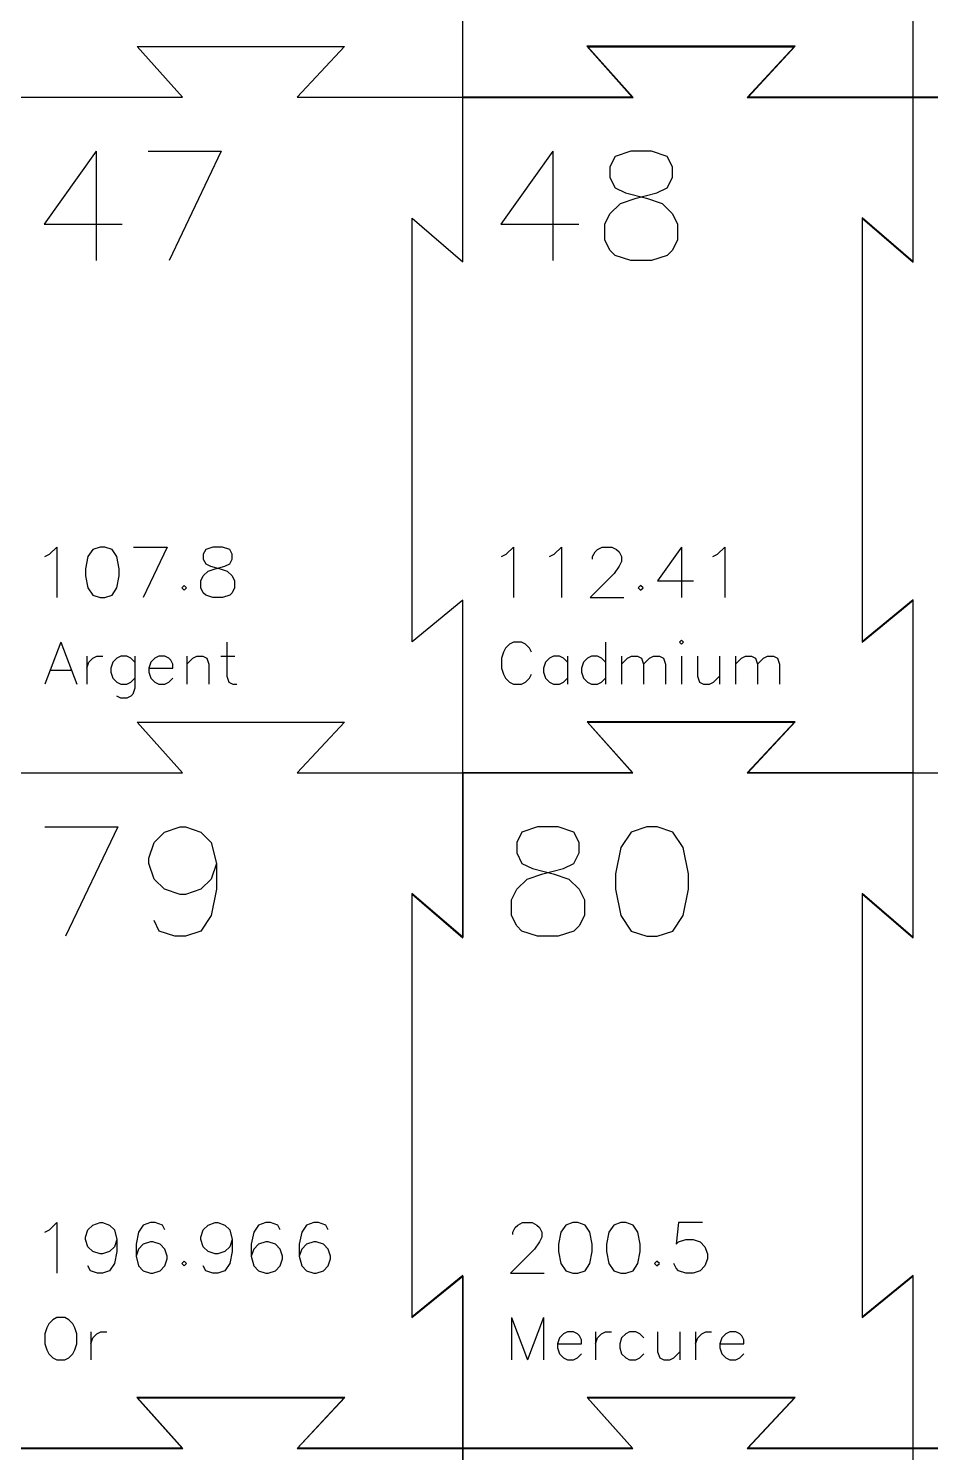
# Model space of a CAD drawing. Extents: x 0 to 297, y 0 to 210.
# Drawn here: x 164.73 to 194.53, y 72.65 to 119.67 of the extents above; entities that cross this region are included whole.
import ezdxf

# ---------------------------------------------------------------- set-up
doc = ezdxf.new("R2010")
doc.units = 0
doc.layers.get('0').update_dxf_attribs({"linetype": 'CONTINUOUS'})

msp = doc.modelspace()

# ---------------------------------------------------------------- linework, layer by layer
at = {"color": 1}
for p, q in [((193.947365, 120.252567), (193.947365, 117.394123)), ((193.957202, 117.394123), (193.957202, 120.252567)), ((169.819451, 117.39451), (168.321679, 119.073344)), ((168.321679, 119.073344), (175.17548, 119.073344)), ((175.17548, 119.073344), (173.613578, 117.39451)), ((183.176259, 119.080335), (184.674741, 117.401501)), ((190.063699, 119.080335), (183.176259, 119.080335)), ((184.70753, 117.386744), (183.209049, 119.065578)), ((183.209049, 119.065578), (190.029269, 119.065578)), ((190.029269, 119.065578), (188.467668, 117.386744)), ((188.502098, 117.401501), (190.063699, 119.080335)), ((166.217251, 117.39451), (169.819451, 117.39451)), ((173.613578, 117.39451), (175.408695, 117.39451)), ((181.088386, 117.401501), (179.080848, 117.401501)), ((179.080848, 117.401501), (179.080848, 117.386744)), ((179.080848, 117.386744), (181.088386, 117.386744)), ((184.674741, 117.401501), (181.088386, 117.401501)), ((181.088386, 117.386744), (184.70753, 117.386744)), ((188.467668, 117.386744), (190.28011, 117.386744)), ((190.28011, 117.401501), (188.502098, 117.401501)), ((192.09583, 117.401501), (190.28011, 117.401501)), ((190.28011, 117.386744), (192.09583, 117.386744)), ((193.952536, 117.401501), (192.09583, 117.401501)), ((192.09583, 117.386744), (193.952536, 117.386744)), ((193.947365, 117.394123), (193.957202, 117.394123)), ((193.947618, 117.39451), (193.947618, 114.693456)), ((193.956633, 117.39451), (193.947618, 117.39451)), ((195.959822, 117.401501), (193.952283, 117.401501)), ((193.952283, 117.401501), (193.952283, 117.386744)), ((193.952283, 117.386744), (195.959822, 117.386744)), ((193.952536, 117.386744), (193.952536, 117.401501)), ((193.956633, 114.693456), (193.956633, 117.39451)), ((179.080848, 111.962495), (179.080848, 114.69348)), ((193.947618, 114.693456), (193.947618, 111.972728)), ((193.956633, 111.952235), (193.956633, 114.693456)), ((177.402024, 99.417671), (177.402024, 113.401138)), ((177.402024, 113.401138), (179.080848, 111.962495)), ((193.947618, 111.972728), (192.268794, 113.411378)), ((192.268794, 113.411378), (192.268794, 99.407704)), ((192.277809, 99.427378), (192.277809, 113.390884)), ((192.277809, 113.390884), (193.956633, 111.952235)), ((179.080848, 100.788884), (177.402024, 99.417671)), ((179.080848, 97.945526), (179.080848, 100.788884)), ((192.268794, 99.407704), (193.947618, 100.779134)), ((193.956633, 100.798808), (192.277809, 99.427378)), ((193.947618, 100.779134), (193.947618, 97.945282)), ((193.956633, 97.945282), (193.956633, 100.798808)), ((193.947618, 97.945282), (193.947618, 95.086837)), ((193.956633, 95.086837), (193.956633, 97.945282)), ((169.819451, 95.087278), (168.321679, 96.766111)), ((168.321679, 96.766111), (175.17548, 96.766111)), ((175.17548, 96.766111), (173.613578, 95.087278)), ((183.182817, 96.77059), (184.680479, 95.091756)), ((190.057961, 96.77059), (183.182817, 96.77059)), ((184.700972, 95.082741), (183.203311, 96.761575)), ((183.203311, 96.761575), (190.036647, 96.761575)), ((190.036647, 96.761575), (188.474226, 95.082741)), ((188.49472, 95.091756), (190.057961, 96.77059)), ((166.217251, 95.087278), (169.819451, 95.087278)), ((173.613578, 95.087278), (175.408695, 95.087278)), ((179.076182, 95.087278), (179.076182, 92.386224)), ((179.085198, 95.087278), (179.076182, 95.087278)), ((181.088386, 95.091756), (179.080848, 95.091756)), ((179.080848, 95.091756), (179.080848, 95.082741)), ((179.080848, 95.082741), (181.088386, 95.082741)), ((179.085198, 92.386224), (179.085198, 95.087278)), ((184.680479, 95.091756), (181.088386, 95.091756)), ((181.088386, 95.082741), (184.700972, 95.082741)), ((188.474226, 95.082741), (190.28011, 95.082741)), ((190.28011, 95.091756), (188.49472, 95.091756)), ((192.09583, 95.091756), (190.28011, 95.091756)), ((190.28011, 95.082741), (192.09583, 95.082741)), ((193.952536, 95.091756), (192.09583, 95.091756)), ((192.09583, 95.082741), (193.952536, 95.082741)), ((193.947618, 95.087278), (193.947618, 92.386224)), ((193.956633, 95.087278), (193.947618, 95.087278)), ((193.947618, 95.086837), (193.956633, 95.086837)), ((193.952536, 95.082741), (193.952536, 95.091756)), ((193.956633, 92.386224), (193.956633, 95.087278)), ((179.076182, 92.386224), (179.076182, 89.665496)), ((179.085198, 89.645002), (179.085198, 92.386224)), ((193.947618, 92.386224), (193.947618, 89.665496)), ((193.956633, 89.645002), (193.956633, 92.386224)), ((179.076182, 89.665496), (177.397359, 91.104145)), ((177.397359, 91.104145), (177.397359, 77.100472)), ((177.406374, 77.120145), (177.406374, 91.083652)), ((177.406374, 91.083652), (179.085198, 89.645002)), ((193.947618, 89.665496), (192.268794, 91.104145)), ((192.268794, 91.104145), (192.268794, 77.100472)), ((192.277809, 77.120145), (192.277809, 91.083652)), ((192.277809, 91.083652), (193.956633, 89.645002)), ((177.397359, 77.100472), (179.076182, 78.471902)), ((179.085198, 78.491576), (177.406374, 77.120145)), ((179.076182, 78.471902), (179.076182, 75.63805)), ((179.085198, 75.63805), (179.085198, 78.491576)), ((192.268794, 77.100472), (193.947618, 78.471902)), ((193.956633, 78.491576), (192.277809, 77.120145)), ((193.947618, 78.471902), (193.947618, 75.63805)), ((193.956633, 75.63805), (193.956633, 78.491576)), ((179.076182, 75.63805), (179.076182, 72.779605)), ((179.085198, 72.779605), (179.085198, 75.63805)), ((193.947618, 75.63805), (193.947618, 72.779605)), ((193.956633, 72.779605), (193.956633, 75.63805)), ((168.311382, 74.463358), (169.809043, 72.784523)), ((175.186525, 74.463358), (168.311382, 74.463358)), ((169.829537, 72.775508), (168.331875, 74.454342)), ((168.331875, 74.454342), (175.165212, 74.454342)), ((175.165212, 74.454342), (173.602791, 72.775508)), ((173.623284, 72.784523), (175.186525, 74.463358)), ((183.182817, 74.463358), (184.680479, 72.784523)), ((190.057961, 74.463358), (183.182817, 74.463358)), ((184.700972, 72.775508), (183.203311, 74.454342)), ((183.203311, 74.454342), (190.036647, 74.454342)), ((190.036647, 74.454342), (188.474226, 72.775508)), ((188.49472, 72.784523), (190.057961, 74.463358)), ((166.216951, 72.784523), (164.209413, 72.784523)), ((164.209413, 72.775508), (166.216951, 72.775508)), ((169.809043, 72.784523), (166.216951, 72.784523)), ((166.216951, 72.775508), (169.829537, 72.775508)), ((173.602791, 72.775508), (175.408674, 72.775508)), ((175.408674, 72.784523), (173.623284, 72.784523)), ((177.224394, 72.784523), (175.408674, 72.784523)), ((175.408674, 72.775508), (177.224394, 72.775508)), ((179.081101, 72.784523), (177.224394, 72.784523)), ((177.224394, 72.775508), (179.081101, 72.775508)), ((179.076182, 72.779993), (179.076182, 70.078938)), ((179.085198, 72.779993), (179.076182, 72.779993)), ((179.076182, 72.779605), (179.085198, 72.779605)), ((181.088386, 72.784523), (179.080848, 72.784523)), ((179.080848, 72.784523), (179.080848, 72.775508)), ((179.080848, 72.775508), (181.088386, 72.775508)), ((179.081101, 72.775508), (179.081101, 72.784523)), ((179.085198, 70.078938), (179.085198, 72.779993)), ((184.680479, 72.784523), (181.088386, 72.784523)), ((181.088386, 72.775508), (184.700972, 72.775508)), ((188.474226, 72.775508), (190.28011, 72.775508)), ((190.28011, 72.784523), (188.49472, 72.784523)), ((192.09583, 72.784523), (190.28011, 72.784523)), ((190.28011, 72.775508), (192.09583, 72.775508)), ((193.952536, 72.784523), (192.09583, 72.784523)), ((192.09583, 72.775508), (193.952536, 72.775508)), ((193.947618, 72.779993), (193.947618, 70.078938)), ((193.956633, 72.779993), (193.947618, 72.779993)), ((193.947618, 72.779605), (193.956633, 72.779605)), ((195.959822, 72.784523), (193.952283, 72.784523)), ((193.952283, 72.784523), (193.952283, 72.775508)), ((193.952283, 72.775508), (195.959822, 72.775508)), ((193.952536, 72.775508), (193.952536, 72.784523)), ((193.956633, 70.078938), (193.956633, 72.779993))]:
    msp.add_line(p, q, dxfattribs=at)
at = {"color": 5}
for p, q in [((166.969797, 115.612008), (165.251102, 113.200363)), ((166.969797, 115.612008), (166.969797, 111.999997)), ((168.688493, 115.612008), (171.094667, 115.612008)), ((171.094667, 115.612008), (169.375971, 111.999997)), ((182.051086, 115.612008), (180.33239, 113.200363)), ((182.051086, 115.612008), (182.051086, 111.999997)), ((184.11352, 115.437409), (183.938923, 115.093668)), ((184.626401, 115.612008), (184.11352, 115.437409)), ((185.313879, 115.612008), (184.626401, 115.612008)), ((185.832216, 115.437409), (185.313879, 115.612008)), ((186.001357, 115.093668), (185.832216, 115.437409)), ((183.938923, 115.093668), (183.938923, 114.749927)), ((183.938923, 114.749927), (184.11352, 114.406186)), ((185.832216, 114.406186), (186.001357, 114.749927)), ((186.001357, 114.749927), (186.001357, 115.093668)), ((184.11352, 114.406186), (184.457259, 114.237043)), ((185.488477, 114.237043), (185.832216, 114.406186)), ((183.938923, 113.54956), (184.288118, 113.887846)), ((184.288118, 113.887846), (184.800999, 114.062444)), ((184.457259, 114.237043), (185.144738, 114.062444)), ((184.800999, 114.062444), (185.488477, 114.237043)), ((185.144738, 114.062444), (185.663074, 113.887846)), ((185.663074, 113.887846), (186.001357, 113.54956)), ((183.769781, 113.200363), (183.938923, 113.54956)), ((186.001357, 113.54956), (186.175955, 113.200363)), ((165.251102, 113.200363), (167.831873, 113.200363)), ((180.33239, 113.200363), (182.913161, 113.200363)), ((183.769781, 112.687479), (183.769781, 113.200363)), ((186.175955, 113.200363), (186.175955, 112.687479)), ((183.938923, 112.343738), (183.769781, 112.687479)), ((186.175955, 112.687479), (186.001357, 112.343738)), ((184.11352, 112.171867), (183.938923, 112.343738)), ((184.626401, 111.999997), (184.11352, 112.171867)), ((185.313879, 111.999997), (184.626401, 111.999997)), ((185.832216, 112.171867), (185.313879, 111.999997)), ((186.001357, 112.343738), (185.832216, 112.171867)), ((165.428809, 102.304981), (165.668042, 102.544215)), ((165.668042, 102.544215), (165.668042, 100.877133)), ((167.095881, 102.544215), (166.859167, 102.463631)), ((167.25453, 102.544215), (167.095881, 102.544215)), ((167.493762, 102.463631), (167.25453, 102.544215)), ((168.206423, 102.544215), (169.316965, 102.544215)), ((169.316965, 102.544215), (168.52372, 100.877133)), ((170.822869, 102.544215), (170.586155, 102.463631)), ((171.140167, 102.544215), (170.822869, 102.544215)), ((171.379399, 102.463631), (171.140167, 102.544215)), ((180.510098, 102.304981), (180.74933, 102.544215)), ((180.74933, 102.544215), (180.74933, 100.877133)), ((182.096586, 102.304981), (182.335818, 102.544215)), ((182.335818, 102.544215), (182.335818, 100.877133)), ((183.526944, 102.463631), (183.683074, 102.544215)), ((183.683074, 102.544215), (184.000372, 102.544215)), ((184.000372, 102.544215), (184.161539, 102.463631)), ((186.302039, 102.544215), (185.508795, 101.431148)), ((186.302039, 102.544215), (186.302039, 100.877133)), ((187.490646, 102.304981), (187.729878, 102.544215)), ((187.729878, 102.544215), (187.729878, 100.877133)), ((165.272679, 102.226915), (165.428809, 102.304981)), ((166.698, 102.226915), (166.619935, 101.829032)), ((166.859167, 102.463631), (166.698, 102.226915)), ((167.649893, 102.226915), (167.493762, 102.463631)), ((167.730476, 101.829032), (167.649893, 102.226915)), ((170.586155, 102.463631), (170.505572, 102.304981)), ((170.505572, 102.304981), (170.505572, 102.146331)), ((170.505572, 102.146331), (170.586155, 101.987681)), ((171.457465, 102.304981), (171.379399, 102.463631)), ((171.379399, 101.987681), (171.457465, 102.146331)), ((171.457465, 102.146331), (171.457465, 102.304981)), ((180.353967, 102.226915), (180.510098, 102.304981)), ((181.940455, 102.226915), (182.096586, 102.304981)), ((183.365777, 102.226915), (183.44636, 102.383047)), ((183.365777, 102.146331), (183.365777, 102.226915)), ((183.44636, 102.383047), (183.526944, 102.463631)), ((184.161539, 102.463631), (184.239604, 102.383047)), ((184.239604, 102.383047), (184.317669, 102.226915)), ((184.317669, 102.065747), (184.239604, 101.909616)), ((184.317669, 102.226915), (184.317669, 102.065747)), ((187.334515, 102.226915), (187.490646, 102.304981)), ((166.619935, 101.829032), (166.619935, 101.592316)), ((166.619935, 101.592316), (166.698, 101.194432)), ((167.649893, 101.194432), (167.730476, 101.592316)), ((167.730476, 101.592316), (167.730476, 101.829032)), ((170.427506, 101.431148), (170.505572, 101.592316)), ((170.505572, 101.592316), (170.666739, 101.748448)), ((170.586155, 101.987681), (170.744804, 101.909616)), ((170.666739, 101.748448), (170.903453, 101.829032)), ((170.744804, 101.909616), (171.062102, 101.829032)), ((170.903453, 101.829032), (171.220751, 101.909616)), ((171.062102, 101.829032), (171.301334, 101.748448)), ((171.220751, 101.909616), (171.379399, 101.987681)), ((171.301334, 101.748448), (171.457465, 101.592316)), ((171.457465, 101.592316), (171.538048, 101.431148)), ((184.080955, 101.670382), (183.287711, 100.877133)), ((184.239604, 101.909616), (184.080955, 101.670382)), ((166.698, 101.194432), (166.859167, 100.956457)), ((167.493762, 100.956457), (167.649893, 101.194432)), ((169.870976, 101.275016), (169.792911, 101.194432)), ((169.792911, 101.194432), (169.870976, 101.115107)), ((169.95156, 101.194432), (169.870976, 101.275016)), ((169.870976, 101.115107), (169.95156, 101.194432)), ((170.427506, 101.194432), (170.427506, 101.431148)), ((170.505572, 101.035782), (170.427506, 101.194432)), ((171.538048, 101.194432), (171.457465, 101.035782)), ((171.538048, 101.431148), (171.538048, 101.194432)), ((184.952265, 101.275016), (184.874199, 101.194432)), ((184.874199, 101.194432), (184.952265, 101.115107)), ((185.032848, 101.194432), (184.952265, 101.275016)), ((184.952265, 101.115107), (185.032848, 101.194432)), ((185.508795, 101.431148), (186.69992, 101.431148)), ((166.859167, 100.956457), (167.095881, 100.877133)), ((167.095881, 100.877133), (167.25453, 100.877133)), ((167.25453, 100.877133), (167.493762, 100.956457)), ((170.586155, 100.956457), (170.505572, 101.035782)), ((170.822869, 100.877133), (170.586155, 100.956457)), ((171.140167, 100.877133), (170.822869, 100.877133)), ((171.379399, 100.956457), (171.140167, 100.877133)), ((171.457465, 101.035782), (171.379399, 100.956457)), ((183.287711, 100.877133), (184.398253, 100.877133)), ((165.801464, 99.405257), (165.272635, 98.016021)), ((165.801464, 99.405257), (166.330294, 98.016021)), ((171.28702, 99.405257), (171.28702, 98.280438)), ((180.618338, 99.338103), (180.486131, 99.205895)), ((180.750545, 99.405257), (180.618338, 99.338103)), ((181.01496, 99.405257), (180.750545, 99.405257)), ((181.147167, 99.338103), (181.01496, 99.405257)), ((181.279375, 99.205895), (181.147167, 99.338103)), ((183.791315, 99.405257), (183.791315, 98.016021)), ((186.301156, 99.470312), (186.236101, 99.405257)), ((186.236101, 99.405257), (186.301156, 99.338103)), ((186.368309, 99.405257), (186.301156, 99.470312)), ((186.301156, 99.338103), (186.368309, 99.405257)), ((166.659763, 98.941479), (166.659763, 98.016021)), ((166.726916, 98.742117), (166.859123, 98.876424)), ((166.859123, 98.876424), (166.991331, 98.941479)), ((166.991331, 98.941479), (167.188592, 98.941479)), ((167.654466, 98.876424), (167.52016, 98.742117)), ((167.784575, 98.941479), (167.654466, 98.876424)), ((167.983935, 98.941479), (167.784575, 98.941479)), ((168.116142, 98.876424), (167.983935, 98.941479)), ((168.24835, 98.742117), (168.116142, 98.876424)), ((168.24835, 98.941479), (168.24835, 97.883813)), ((168.909387, 98.876424), (168.775081, 98.742117)), ((169.039495, 98.941479), (168.909387, 98.876424)), ((169.238856, 98.941479), (169.039495, 98.941479)), ((169.371063, 98.876424), (169.238856, 98.941479)), ((169.438216, 98.809271), (169.371063, 98.876424)), ((169.50327, 98.677062), (169.438216, 98.809271)), ((169.964947, 98.941479), (169.964947, 98.016021)), ((169.964947, 98.677062), (170.164307, 98.876424)), ((170.164307, 98.876424), (170.296515, 98.941479)), ((170.296515, 98.941479), (170.493776, 98.941479)), ((170.493776, 98.941479), (170.628082, 98.876424)), ((170.628082, 98.876424), (170.693137, 98.677062)), ((171.089759, 98.941479), (171.551435, 98.941479)), ((180.418978, 99.073687), (180.353923, 98.876424)), ((180.353923, 98.876424), (180.353923, 98.544854)), ((180.486131, 99.205895), (180.418978, 99.073687)), ((181.346528, 99.073687), (181.279375, 99.205895)), ((181.94251, 98.876424), (181.808204, 98.742117)), ((182.072619, 98.941479), (181.94251, 98.876424)), ((182.271979, 98.941479), (182.072619, 98.941479)), ((182.404187, 98.876424), (182.271979, 98.941479)), ((182.536394, 98.742117), (182.404187, 98.876424)), ((182.536394, 98.941479), (182.536394, 98.016021)), ((183.197431, 98.876424), (183.063125, 98.742117)), ((183.32754, 98.941479), (183.197431, 98.876424)), ((183.5269, 98.941479), (183.32754, 98.941479)), ((183.659107, 98.876424), (183.5269, 98.941479)), ((183.791315, 98.742117), (183.659107, 98.876424)), ((184.318045, 98.941479), (184.318045, 98.016021)), ((184.318045, 98.677062), (184.517406, 98.876424)), ((184.517406, 98.876424), (184.649613, 98.941479)), ((184.649613, 98.941479), (184.846875, 98.941479)), ((184.846875, 98.941479), (184.981181, 98.876424)), ((184.981181, 98.876424), (185.046235, 98.677062)), ((185.046235, 98.677062), (185.245596, 98.876424)), ((185.245596, 98.876424), (185.375704, 98.941479)), ((185.375704, 98.941479), (185.575065, 98.941479)), ((185.575065, 98.941479), (185.707272, 98.876424)), ((185.707272, 98.876424), (185.774425, 98.677062)), ((186.301156, 98.941479), (186.301156, 98.016021)), ((186.829985, 98.941479), (186.829985, 98.280438)), ((187.558175, 98.941479), (187.558175, 98.016021)), ((188.084906, 98.941479), (188.084906, 98.016021)), ((188.084906, 98.677062), (188.284266, 98.876424)), ((188.284266, 98.876424), (188.416474, 98.941479)), ((188.416474, 98.941479), (188.613735, 98.941479)), ((188.613735, 98.941479), (188.748041, 98.876424)), ((188.748041, 98.876424), (188.813096, 98.677062)), ((188.813096, 98.677062), (189.012456, 98.876424)), ((189.012456, 98.876424), (189.142565, 98.941479)), ((189.142565, 98.941479), (189.341925, 98.941479)), ((189.341925, 98.941479), (189.474132, 98.876424)), ((189.474132, 98.876424), (189.541285, 98.677062)), ((165.469897, 98.477701), (166.133032, 98.477701)), ((166.659763, 98.544854), (166.726916, 98.742117)), ((167.52016, 98.742117), (167.455106, 98.544854)), ((167.455106, 98.544854), (167.455106, 98.412646)), ((167.455106, 98.412646), (167.52016, 98.214334)), ((168.775081, 98.742117), (168.710026, 98.544854)), ((168.710026, 98.544854), (169.50327, 98.544854)), ((168.710026, 98.544854), (168.710026, 98.412646)), ((168.710026, 98.412646), (168.775081, 98.214334)), ((169.50327, 98.544854), (169.50327, 98.677062)), ((170.693137, 98.677062), (170.693137, 98.016021)), ((171.28702, 98.280438), (171.354173, 98.082126)), ((180.353923, 98.544854), (180.418978, 98.347591)), ((180.418978, 98.347591), (180.486131, 98.214334)), ((181.279375, 98.214334), (181.346528, 98.347591)), ((181.808204, 98.742117), (181.74315, 98.544854)), ((181.74315, 98.544854), (181.74315, 98.412646)), ((181.74315, 98.412646), (181.808204, 98.214334)), ((183.063125, 98.742117), (182.99807, 98.544854)), ((182.99807, 98.544854), (182.99807, 98.412646)), ((182.99807, 98.412646), (183.063125, 98.214334)), ((185.046235, 98.677062), (185.046235, 98.016021)), ((185.774425, 98.677062), (185.774425, 98.016021)), ((186.829985, 98.280438), (186.897138, 98.082126)), ((187.358815, 98.082126), (187.558175, 98.280438)), ((188.813096, 98.677062), (188.813096, 98.016021)), ((189.541285, 98.677062), (189.541285, 98.016021)), ((167.52016, 98.214334), (167.654466, 98.082126)), ((167.654466, 98.082126), (167.784575, 98.016021)), ((167.784575, 98.016021), (167.983935, 98.016021)), ((167.983935, 98.016021), (168.116142, 98.082126)), ((168.116142, 98.082126), (168.24835, 98.214334)), ((168.24835, 97.883813), (168.183295, 97.684452)), ((168.775081, 98.214334), (168.909387, 98.082126)), ((168.909387, 98.082126), (169.039495, 98.016021)), ((169.039495, 98.016021), (169.238856, 98.016021)), ((169.238856, 98.016021), (169.371063, 98.082126)), ((169.371063, 98.082126), (169.50327, 98.214334)), ((171.354173, 98.082126), (171.484282, 98.016021)), ((171.484282, 98.016021), (171.618588, 98.016021)), ((180.486131, 98.214334), (180.618338, 98.082126)), ((180.618338, 98.082126), (180.750545, 98.016021)), ((180.750545, 98.016021), (181.01496, 98.016021)), ((181.01496, 98.016021), (181.147167, 98.082126)), ((181.147167, 98.082126), (181.279375, 98.214334)), ((181.808204, 98.214334), (181.94251, 98.082126)), ((181.94251, 98.082126), (182.072619, 98.016021)), ((182.072619, 98.016021), (182.271979, 98.016021)), ((182.271979, 98.016021), (182.404187, 98.082126)), ((182.404187, 98.082126), (182.536394, 98.214334)), ((183.063125, 98.214334), (183.197431, 98.082126)), ((183.197431, 98.082126), (183.32754, 98.016021)), ((183.32754, 98.016021), (183.5269, 98.016021)), ((183.5269, 98.016021), (183.659107, 98.082126)), ((183.659107, 98.082126), (183.791315, 98.214334)), ((186.897138, 98.082126), (187.029346, 98.016021)), ((187.029346, 98.016021), (187.228706, 98.016021)), ((187.228706, 98.016021), (187.358815, 98.082126)), ((167.784575, 97.554342), (167.654466, 97.619397)), ((167.983935, 97.554342), (167.784575, 97.554342)), ((168.116142, 97.619397), (167.983935, 97.554342)), ((168.183295, 97.684452), (168.116142, 97.619397)), ((165.27267, 93.304776), (167.678844, 93.304776)), ((167.678844, 93.304776), (165.960148, 89.692764)), ((168.879203, 92.786436), (169.228398, 93.130177)), ((169.228398, 93.130177), (169.741279, 93.304776)), ((169.741279, 93.304776), (169.915877, 93.304776)), ((169.915877, 93.304776), (170.428757, 93.130177)), ((170.428757, 93.130177), (170.772496, 92.786436)), ((181.033463, 93.130177), (180.858866, 92.786436)), ((181.546344, 93.304776), (181.033463, 93.130177)), ((182.233822, 93.304776), (181.546344, 93.304776)), ((182.752159, 93.130177), (182.233822, 93.304776)), ((182.9213, 92.786436), (182.752159, 93.130177)), ((184.645452, 93.130177), (184.296257, 92.617293)), ((185.158333, 93.304776), (184.645452, 93.130177)), ((185.502072, 93.304776), (185.158333, 93.304776)), ((186.020409, 93.130177), (185.502072, 93.304776)), ((186.358692, 92.617293), (186.020409, 93.130177)), ((168.710062, 92.268096), (168.879203, 92.786436)), ((170.772496, 92.786436), (170.941638, 92.098953)), ((180.858866, 92.786436), (180.858866, 92.442694)), ((182.9213, 92.442694), (182.9213, 92.786436)), ((168.710062, 92.098953), (168.710062, 92.268096)), ((180.858866, 92.442694), (181.033463, 92.098953)), ((182.752159, 92.098953), (182.9213, 92.442694)), ((184.296257, 92.617293), (184.127115, 91.755212)), ((186.533289, 91.755212), (186.358692, 92.617293)), ((168.879203, 91.580613), (168.710062, 92.098953)), ((170.941638, 92.098953), (170.772496, 91.580613)), ((170.941638, 92.098953), (170.941638, 91.242328)), ((181.033463, 92.098953), (181.377202, 91.929811)), ((181.208061, 91.580613), (181.720942, 91.755212)), ((181.377202, 91.929811), (182.064681, 91.755212)), ((181.720942, 91.755212), (182.40842, 91.929811)), ((182.064681, 91.755212), (182.583017, 91.580613)), ((182.40842, 91.929811), (182.752159, 92.098953)), ((184.127115, 91.755212), (184.127115, 91.242328)), ((186.533289, 91.242328), (186.533289, 91.755212)), ((169.228398, 91.242328), (168.879203, 91.580613)), ((169.741279, 91.067729), (169.228398, 91.242328)), ((170.428757, 91.242328), (169.915877, 91.067729)), ((170.772496, 91.580613), (170.428757, 91.242328)), ((170.941638, 91.242328), (170.772496, 90.380247)), ((180.689724, 90.89313), (180.858866, 91.242328)), ((180.858866, 91.242328), (181.208061, 91.580613)), ((182.583017, 91.580613), (182.9213, 91.242328)), ((182.9213, 91.242328), (183.095898, 90.89313)), ((184.127115, 91.242328), (184.296257, 90.380247)), ((186.358692, 90.380247), (186.533289, 91.242328)), ((169.915877, 91.067729), (169.741279, 91.067729)), ((180.689724, 90.380247), (180.689724, 90.89313)), ((183.095898, 90.89313), (183.095898, 90.380247)), ((170.772496, 90.380247), (170.428757, 89.864635)), ((180.858866, 90.036505), (180.689724, 90.380247)), ((183.095898, 90.380247), (182.9213, 90.036505)), ((184.296257, 90.380247), (184.645452, 89.864635)), ((186.020409, 89.864635), (186.358692, 90.380247)), ((169.053801, 89.864635), (168.879203, 90.208376)), ((169.566681, 89.692764), (169.053801, 89.864635)), ((170.428757, 89.864635), (169.915877, 89.692764)), ((181.033463, 89.864635), (180.858866, 90.036505)), ((181.546344, 89.692764), (181.033463, 89.864635)), ((182.752159, 89.864635), (182.233822, 89.692764)), ((182.9213, 90.036505), (182.752159, 89.864635)), ((184.645452, 89.864635), (185.158333, 89.692764)), ((185.502072, 89.692764), (186.020409, 89.864635)), ((169.915877, 89.692764), (169.566681, 89.692764)), ((182.233822, 89.692764), (181.546344, 89.692764)), ((185.158333, 89.692764), (185.502072, 89.692764)), ((165.272679, 79.919683), (165.428809, 79.997749)), ((165.428809, 79.997749), (165.668042, 80.236982)), ((165.668042, 80.236982), (165.668042, 78.5699)), ((166.619935, 79.758515), (166.698, 79.997749)), ((166.698, 79.997749), (166.859167, 80.156398)), ((166.859167, 80.156398), (167.095881, 80.236982)), ((167.095881, 80.236982), (167.176465, 80.236982)), ((167.176465, 80.236982), (167.413179, 80.156398)), ((167.413179, 80.156398), (167.571828, 79.997749)), ((167.571828, 79.997749), (167.649893, 79.680449)), ((168.52372, 80.156398), (168.365072, 79.919683)), ((168.762953, 80.236982), (168.52372, 80.156398)), ((168.919083, 80.236982), (168.762953, 80.236982)), ((169.158316, 80.156398), (168.919083, 80.236982)), ((169.236381, 79.997749), (169.158316, 80.156398)), ((170.427506, 79.758515), (170.505572, 79.997749)), ((170.505572, 79.997749), (170.666739, 80.156398)), ((170.666739, 80.156398), (170.903453, 80.236982)), ((170.903453, 80.236982), (170.984036, 80.236982)), ((170.984036, 80.236982), (171.220751, 80.156398)), ((171.220751, 80.156398), (171.379399, 79.997749)), ((171.379399, 79.997749), (171.457465, 79.680449)), ((172.331292, 80.156398), (172.172644, 79.919683)), ((172.570525, 80.236982), (172.331292, 80.156398)), ((172.726655, 80.236982), (172.570525, 80.236982)), ((172.965888, 80.156398), (172.726655, 80.236982)), ((173.043953, 79.997749), (172.965888, 80.156398)), ((173.917781, 80.156398), (173.759132, 79.919683)), ((174.157013, 80.236982), (173.917781, 80.156398)), ((174.313144, 80.236982), (174.157013, 80.236982)), ((174.552376, 80.156398), (174.313144, 80.236982)), ((174.630441, 79.997749), (174.552376, 80.156398)), ((180.733768, 79.919683), (180.814351, 80.075814)), ((180.814351, 80.075814), (180.894935, 80.156398)), ((180.894935, 80.156398), (181.051065, 80.236982)), ((181.051065, 80.236982), (181.368363, 80.236982)), ((181.368363, 80.236982), (181.52953, 80.156398)), ((181.52953, 80.156398), (181.607595, 80.075814)), ((181.607595, 80.075814), (181.685661, 79.919683)), ((182.481423, 80.156398), (182.320256, 79.919683)), ((182.718137, 80.236982), (182.481423, 80.156398)), ((182.876786, 80.236982), (182.718137, 80.236982)), ((183.116018, 80.156398), (182.876786, 80.236982)), ((183.272149, 79.919683), (183.116018, 80.156398)), ((184.067911, 80.156398), (183.906744, 79.919683)), ((184.304625, 80.236982), (184.067911, 80.156398)), ((184.463274, 80.236982), (184.304625, 80.236982)), ((184.702507, 80.156398), (184.463274, 80.236982)), ((184.858637, 79.919683), (184.702507, 80.156398)), ((186.208411, 80.236982), (186.127828, 79.521799)), ((187.001656, 80.236982), (186.208411, 80.236982)), ((166.619935, 79.680449), (166.619935, 79.758515)), ((166.698, 79.441215), (166.619935, 79.680449)), ((167.649893, 79.680449), (167.571828, 79.441215)), ((167.649893, 79.680449), (167.649893, 79.285083)), ((168.365072, 79.919683), (168.284488, 79.521799)), ((168.284488, 79.521799), (168.284488, 79.123915)), ((168.52372, 79.521799), (168.365072, 79.363149)), ((168.762953, 79.602383), (168.52372, 79.521799)), ((168.841018, 79.602383), (168.762953, 79.602383)), ((169.080251, 79.521799), (168.841018, 79.602383)), ((169.236381, 79.363149), (169.080251, 79.521799)), ((170.427506, 79.680449), (170.427506, 79.758515)), ((170.505572, 79.441215), (170.427506, 79.680449)), ((171.457465, 79.680449), (171.379399, 79.441215)), ((171.457465, 79.680449), (171.457465, 79.285083)), ((172.172644, 79.919683), (172.09206, 79.521799)), ((172.09206, 79.521799), (172.09206, 79.123915)), ((172.331292, 79.521799), (172.172644, 79.363149)), ((172.570525, 79.602383), (172.331292, 79.521799)), ((172.64859, 79.602383), (172.570525, 79.602383)), ((172.887822, 79.521799), (172.64859, 79.602383)), ((173.043953, 79.363149), (172.887822, 79.521799)), ((173.759132, 79.919683), (173.678548, 79.521799)), ((173.678548, 79.521799), (173.678548, 79.123915)), ((173.917781, 79.521799), (173.759132, 79.363149)), ((174.157013, 79.602383), (173.917781, 79.521799)), ((174.235078, 79.602383), (174.157013, 79.602383)), ((174.474311, 79.521799), (174.235078, 79.602383)), ((174.630441, 79.363149), (174.474311, 79.521799)), ((180.733768, 79.839099), (180.733768, 79.919683)), ((181.607595, 79.602383), (181.448947, 79.363149)), ((181.685661, 79.758515), (181.607595, 79.602383)), ((181.685661, 79.919683), (181.685661, 79.758515)), ((182.320256, 79.919683), (182.242191, 79.521799)), ((182.242191, 79.521799), (182.242191, 79.285083)), ((183.352732, 79.521799), (183.272149, 79.919683)), ((183.352732, 79.285083), (183.352732, 79.521799)), ((183.906744, 79.919683), (183.828679, 79.521799)), ((183.828679, 79.521799), (183.828679, 79.285083)), ((184.939221, 79.521799), (184.858637, 79.919683)), ((184.939221, 79.285083), (184.939221, 79.521799)), ((186.127828, 79.521799), (186.208411, 79.602383)), ((186.208411, 79.602383), (186.445126, 79.680449)), ((186.445126, 79.680449), (186.684358, 79.680449)), ((186.684358, 79.680449), (186.92359, 79.602383)), ((186.92359, 79.602383), (187.079721, 79.441215)), ((166.859167, 79.285083), (166.698, 79.441215)), ((167.095881, 79.204499), (166.859167, 79.285083)), ((167.176465, 79.204499), (167.095881, 79.204499)), ((167.413179, 79.285083), (167.176465, 79.204499)), ((167.571828, 79.441215), (167.413179, 79.285083)), ((167.649893, 79.285083), (167.571828, 78.8872)), ((168.365072, 79.363149), (168.284488, 79.123915)), ((168.284488, 79.123915), (168.365072, 78.807875)), ((169.316965, 79.123915), (169.236381, 79.363149)), ((169.236381, 78.807875), (169.316965, 79.04585)), ((169.316965, 79.04585), (169.316965, 79.123915)), ((170.666739, 79.285083), (170.505572, 79.441215)), ((170.903453, 79.204499), (170.666739, 79.285083)), ((170.984036, 79.204499), (170.903453, 79.204499)), ((171.220751, 79.285083), (170.984036, 79.204499)), ((171.379399, 79.441215), (171.220751, 79.285083)), ((171.457465, 79.285083), (171.379399, 78.8872)), ((172.172644, 79.363149), (172.09206, 79.123915)), ((172.09206, 79.123915), (172.172644, 78.807875)), ((173.124537, 79.123915), (173.043953, 79.363149)), ((173.043953, 78.807875), (173.124537, 79.04585)), ((173.124537, 79.04585), (173.124537, 79.123915)), ((173.759132, 79.363149), (173.678548, 79.123915)), ((173.678548, 79.123915), (173.759132, 78.807875)), ((174.711025, 79.123915), (174.630441, 79.363149)), ((174.630441, 78.807875), (174.711025, 79.04585)), ((174.711025, 79.04585), (174.711025, 79.123915)), ((181.448947, 79.363149), (180.655702, 78.5699)), ((182.242191, 79.285083), (182.320256, 78.8872)), ((183.272149, 78.8872), (183.352732, 79.285083)), ((183.828679, 79.285083), (183.906744, 78.8872)), ((184.858637, 78.8872), (184.939221, 79.285083)), ((187.079721, 79.441215), (187.160304, 79.204499)), ((187.160304, 79.04585), (187.079721, 78.807875)), ((187.160304, 79.204499), (187.160304, 79.04585)), ((166.778583, 78.649225), (166.698, 78.807875)), ((167.015298, 78.5699), (166.778583, 78.649225)), ((167.176465, 78.5699), (167.015298, 78.5699)), ((167.413179, 78.649225), (167.176465, 78.5699)), ((167.571828, 78.8872), (167.413179, 78.649225)), ((168.365072, 78.807875), (168.52372, 78.649225)), ((168.52372, 78.649225), (168.762953, 78.5699)), ((168.762953, 78.5699), (168.841018, 78.5699)), ((168.841018, 78.5699), (169.080251, 78.649225)), ((169.080251, 78.649225), (169.236381, 78.807875)), ((169.870976, 78.967784), (169.792911, 78.8872)), ((169.792911, 78.8872), (169.870976, 78.807875)), ((169.95156, 78.8872), (169.870976, 78.967784)), ((169.870976, 78.807875), (169.95156, 78.8872)), ((170.586155, 78.649225), (170.505572, 78.807875)), ((170.822869, 78.5699), (170.586155, 78.649225)), ((170.984036, 78.5699), (170.822869, 78.5699)), ((171.220751, 78.649225), (170.984036, 78.5699)), ((171.379399, 78.8872), (171.220751, 78.649225)), ((172.172644, 78.807875), (172.331292, 78.649225)), ((172.331292, 78.649225), (172.570525, 78.5699)), ((172.570525, 78.5699), (172.64859, 78.5699)), ((172.64859, 78.5699), (172.887822, 78.649225)), ((172.887822, 78.649225), (173.043953, 78.807875)), ((173.759132, 78.807875), (173.917781, 78.649225)), ((173.917781, 78.649225), (174.157013, 78.5699)), ((174.157013, 78.5699), (174.235078, 78.5699)), ((174.235078, 78.5699), (174.474311, 78.649225)), ((174.474311, 78.649225), (174.630441, 78.807875)), ((180.655702, 78.5699), (181.766244, 78.5699)), ((182.320256, 78.8872), (182.481423, 78.649225)), ((182.481423, 78.649225), (182.718137, 78.5699)), ((182.718137, 78.5699), (182.876786, 78.5699)), ((182.876786, 78.5699), (183.116018, 78.649225)), ((183.116018, 78.649225), (183.272149, 78.8872)), ((183.906744, 78.8872), (184.067911, 78.649225)), ((184.067911, 78.649225), (184.304625, 78.5699)), ((184.304625, 78.5699), (184.463274, 78.5699)), ((184.463274, 78.5699), (184.702507, 78.649225)), ((184.702507, 78.649225), (184.858637, 78.8872)), ((185.493233, 78.967784), (185.415167, 78.8872)), ((185.415167, 78.8872), (185.493233, 78.807875)), ((185.573816, 78.8872), (185.493233, 78.967784)), ((185.493233, 78.807875), (185.573816, 78.8872)), ((186.127828, 78.72855), (186.049763, 78.8872)), ((186.208411, 78.649225), (186.127828, 78.72855)), ((186.445126, 78.5699), (186.208411, 78.649225)), ((186.684358, 78.5699), (186.445126, 78.5699)), ((186.92359, 78.649225), (186.684358, 78.5699)), ((187.079721, 78.807875), (186.92359, 78.649225)), ((165.337689, 76.766454), (165.272635, 76.569191)), ((165.404842, 76.898663), (165.337689, 76.766454)), ((165.53705, 77.030871), (165.404842, 76.898663)), ((165.669257, 77.098024), (165.53705, 77.030871)), ((165.933672, 77.098024), (165.669257, 77.098024)), ((166.065879, 77.030871), (165.933672, 77.098024)), ((166.198086, 76.898663), (166.065879, 77.030871)), ((166.265239, 76.766454), (166.198086, 76.898663)), ((166.330294, 76.569191), (166.265239, 76.766454)), ((180.689688, 77.098024), (180.689688, 75.708789)), ((180.689688, 77.098024), (181.218517, 75.708789)), ((181.747347, 77.098024), (181.218517, 75.708789)), ((181.747347, 77.098024), (181.747347, 75.708789)), ((165.272635, 76.569191), (165.272635, 76.237622)), ((165.272635, 76.237622), (165.337689, 76.040359)), ((166.265239, 76.040359), (166.330294, 76.237622)), ((166.330294, 76.237622), (166.330294, 76.569191)), ((166.79197, 76.634246), (166.79197, 75.708789)), ((166.79197, 76.237622), (166.859123, 76.434885)), ((166.859123, 76.434885), (166.991331, 76.569191)), ((166.991331, 76.569191), (167.123538, 76.634246)), ((167.123538, 76.634246), (167.3208, 76.634246)), ((182.276176, 76.434885), (182.211122, 76.237622)), ((182.211122, 76.237622), (183.004366, 76.237622)), ((182.211122, 76.237622), (182.211122, 76.105413)), ((182.410482, 76.569191), (182.276176, 76.434885)), ((182.540591, 76.634246), (182.410482, 76.569191)), ((182.739951, 76.634246), (182.540591, 76.634246)), ((182.872159, 76.569191), (182.739951, 76.634246)), ((182.939312, 76.502038), (182.872159, 76.569191)), ((183.004366, 76.36983), (182.939312, 76.502038)), ((183.004366, 76.237622), (183.004366, 76.36983)), ((183.466043, 76.634246), (183.466043, 75.708789)), ((183.466043, 76.237622), (183.533196, 76.434885)), ((183.533196, 76.434885), (183.665403, 76.569191)), ((183.665403, 76.569191), (183.79761, 76.634246)), ((183.79761, 76.634246), (183.994872, 76.634246)), ((184.32644, 76.434885), (184.261385, 76.237622)), ((184.261385, 76.237622), (184.261385, 76.105413)), ((184.460746, 76.569191), (184.32644, 76.434885)), ((184.590854, 76.634246), (184.460746, 76.569191)), ((184.790215, 76.634246), (184.590854, 76.634246)), ((184.922422, 76.569191), (184.790215, 76.634246)), ((185.054629, 76.434885), (184.922422, 76.569191)), ((185.516306, 76.634246), (185.516306, 75.973205)), ((186.244496, 76.634246), (186.244496, 75.708789)), ((186.771226, 76.634246), (186.771226, 75.708789)), ((186.771226, 76.237622), (186.838379, 76.434885)), ((186.838379, 76.434885), (186.970587, 76.569191)), ((186.970587, 76.569191), (187.102794, 76.634246)), ((187.102794, 76.634246), (187.300056, 76.634246)), ((187.631624, 76.434885), (187.566569, 76.237622)), ((187.566569, 76.237622), (188.359813, 76.237622)), ((187.566569, 76.237622), (187.566569, 76.105413)), ((187.765929, 76.569191), (187.631624, 76.434885)), ((187.896038, 76.634246), (187.765929, 76.569191)), ((188.095399, 76.634246), (187.896038, 76.634246)), ((188.227606, 76.569191), (188.095399, 76.634246)), ((188.294759, 76.502038), (188.227606, 76.569191)), ((188.359813, 76.36983), (188.294759, 76.502038)), ((188.359813, 76.237622), (188.359813, 76.36983)), ((165.337689, 76.040359), (165.404842, 75.907101)), ((165.404842, 75.907101), (165.53705, 75.774893)), ((165.53705, 75.774893), (165.669257, 75.708789)), ((165.669257, 75.708789), (165.933672, 75.708789)), ((165.933672, 75.708789), (166.065879, 75.774893)), ((166.065879, 75.774893), (166.198086, 75.907101)), ((166.198086, 75.907101), (166.265239, 76.040359)), ((182.211122, 76.105413), (182.276176, 75.907101)), ((182.276176, 75.907101), (182.410482, 75.774893)), ((182.410482, 75.774893), (182.540591, 75.708789)), ((182.540591, 75.708789), (182.739951, 75.708789)), ((182.739951, 75.708789), (182.872159, 75.774893)), ((182.872159, 75.774893), (183.004366, 75.907101)), ((184.261385, 76.105413), (184.32644, 75.907101)), ((184.32644, 75.907101), (184.460746, 75.774893)), ((184.460746, 75.774893), (184.590854, 75.708789)), ((184.590854, 75.708789), (184.790215, 75.708789)), ((184.790215, 75.708789), (184.922422, 75.774893)), ((184.922422, 75.774893), (185.054629, 75.907101)), ((185.516306, 75.973205), (185.583459, 75.774893)), ((185.583459, 75.774893), (185.715666, 75.708789)), ((185.715666, 75.708789), (185.915026, 75.708789)), ((185.915026, 75.708789), (186.045135, 75.774893)), ((186.045135, 75.774893), (186.244496, 75.973205)), ((187.566569, 76.105413), (187.631624, 75.907101)), ((187.631624, 75.907101), (187.765929, 75.774893)), ((187.765929, 75.774893), (187.896038, 75.708789)), ((187.896038, 75.708789), (188.095399, 75.708789)), ((188.095399, 75.708789), (188.227606, 75.774893)), ((188.227606, 75.774893), (188.359813, 75.907101))]:
    msp.add_line(p, q, dxfattribs=at)
at = {"color": 1}
for points in [[(179.080848, 117.39445), (179.080848, 118.349459), (179.080848, 119.302386), (179.080848, 120.252812)], [(164.209413, 117.39451), (164.895097, 117.39451), (165.563212, 117.39451), (166.217251, 117.39451)], [(175.408695, 117.39451), (176.009292, 117.39451), (176.613277, 117.39451), (177.224144, 117.39451)], [(177.224144, 117.39451), (177.83501, 117.39451), (178.452759, 117.39451), (179.080881, 117.39451)], [(179.080848, 114.69348), (179.080848, 115.598955), (179.080848, 116.499435), (179.080848, 117.39451)], [(179.080848, 95.087164), (179.080848, 96.042173), (179.080848, 96.995101), (179.080848, 97.945526)], [(164.209413, 95.087278), (164.895097, 95.087278), (165.563212, 95.087278), (166.217251, 95.087278)], [(175.408695, 95.087278), (176.009292, 95.087278), (176.613277, 95.087278), (177.224144, 95.087278)], [(177.224144, 95.087278), (177.83501, 95.087278), (178.452759, 95.087278), (179.080881, 95.087278)], [(193.952283, 95.087278), (194.637968, 95.087278), (195.306083, 95.087278), (195.960121, 95.087278)]]:
    msp.add_open_spline(points, degree=3, dxfattribs=at)

doc.saveas('drawing.dxf')
